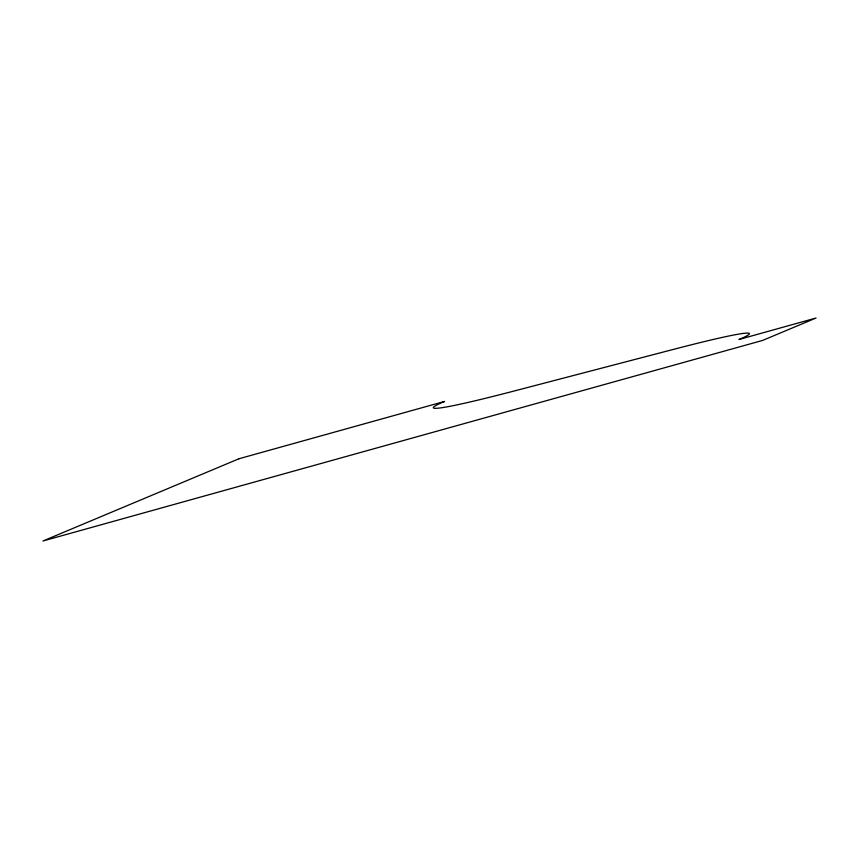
<?xml version="1.0" encoding="UTF-8"?>
<svg xmlns="http://www.w3.org/2000/svg" width="859" height="859" viewBox="0 0 859 859"><rect width="100%" height="100%" fill="white"/><g stroke="black" fill="none" stroke-linecap="round" stroke-linejoin="round"><path stroke-width="1.29" d="M239.006 458.738L42.95 540.987L762.577 340.443L816.05 318.013L738.944 339.498A198.483 7.967 -16.4 0 0 672.79 349.559L515.486 390.662A212.656 8.536 -16.4 0 1 444.608 401.432L239.006 458.738"/></g></svg>
